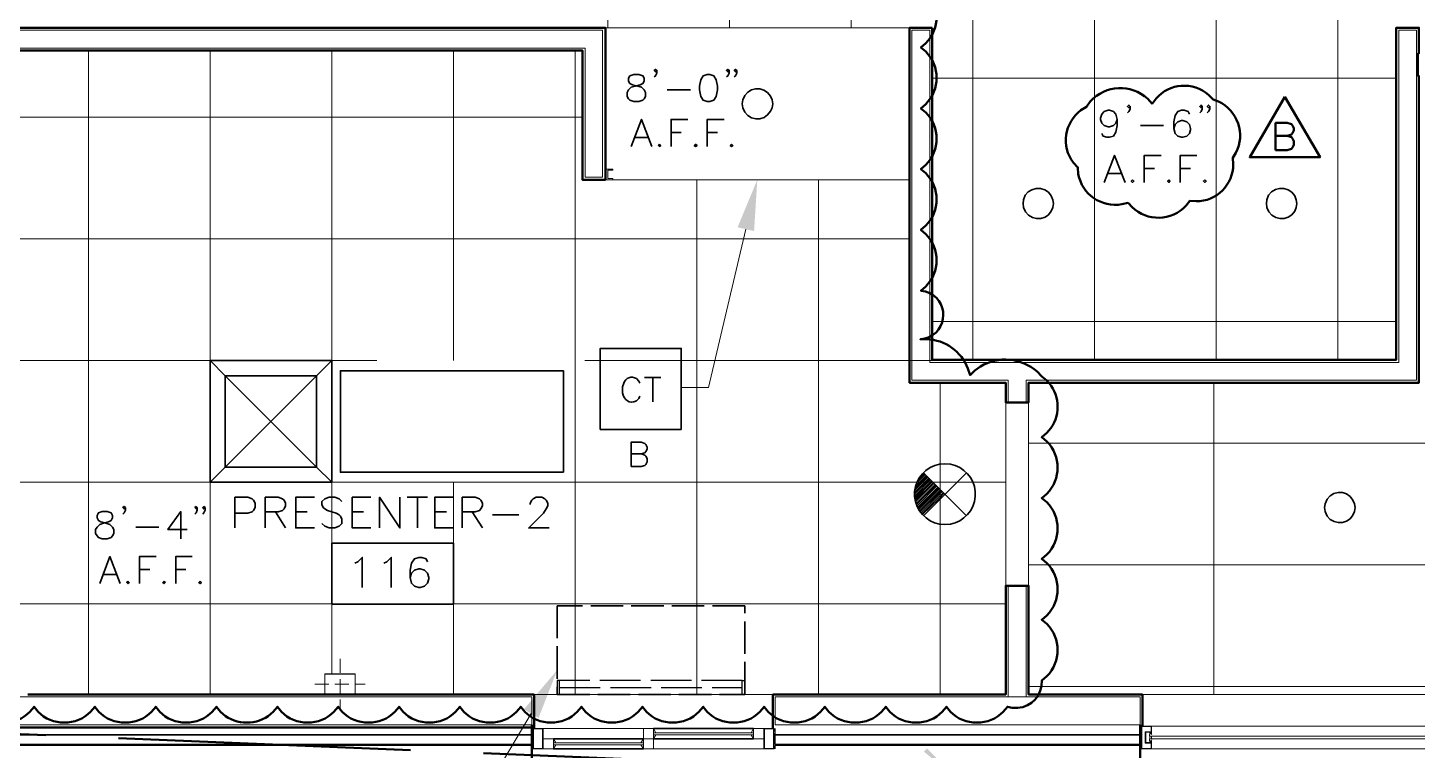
# Model space of a CAD drawing. Header units: inches. Extents: x 5 to 516, y -193 to 129.
# Drawn here: x 408.11 to 430.95, y 36.79 to 48.67 of the extents above; entities that cross this region are included whole.
import ezdxf

# ---------------------------------------------------------------- set-up
doc = ezdxf.new("R2010")
doc.units = ezdxf.units.IN
doc.header["$MEASUREMENT"] = 0
doc.linetypes.add('PDF_IMPORT', pattern=[1, 0.8, -0.2])
doc.layers.add('PDF9_Geometry', color=7, linetype='Continuous')
doc.layers.add('PDF9_Solid Fills', color=7, linetype='Continuous')

msp = doc.modelspace()

# ---------------------------------------------------------------- linework, layer by layer
at = {"layer": 'PDF9_Geometry', "lineweight": 15}
for points in [[(417.6450704, 81.0450018), (417.6450704, 48.6672253)], [(419.6450703, 81.0450018), (419.6450703, 48.6672253)], [(421.6450701, 81.0450018), (421.6450701, 48.6672253)], [(423.64507, 81.0450018), (423.64507, 43.2094484)], [(425.6450699, 81.0450018), (425.6450699, 43.2094484)], [(427.6450698, 81.0450018), (427.6450698, 43.2094484)], [(429.6450697, 81.0450018), (429.6450697, 43.2094484)], [(417.6050675, 48.6672276), (422.6050672, 48.6672276)], [(409.1072923, 48.2938914), (409.1072923, 37.7072255)], [(411.1072922, 48.2938914), (411.1072922, 37.7072255)], [(413.1072921, 48.2938914), (413.1072921, 38.0405588)], [(415.107292, 48.2938914), (415.107292, 43.1961139)], [(417.1072919, 48.2938914), (417.1072919, 37.7072255)], [(422.9784034, 47.8361187), (430.6050696, 47.8361187)], [(347.3117409, 47.1961177), (417.2095145, 47.1961177)], [(417.6050675, 46.1694521), (422.6050672, 46.1694521)], [(419.1072918, 46.1694521), (419.1072918, 37.7072305)], [(421.1072917, 46.1694521), (421.1072917, 37.7072305)], [(419.9117351, 45.3561112), (419.2984018, 42.7516669), (418.8539574, 42.7516669)], [(331.2272963, 45.1961178), (422.6050672, 45.1961178)], [(422.9784034, 43.8361189), (430.6050696, 43.8361189)], [(423.1072916, 42.8316702), (423.1072916, 37.707226)], [(427.6050669, 42.8316702), (427.6050669, 37.707226)], [(424.1872883, 39.4938928), (424.1872883, 42.507226)], [(424.5606245, 39.4938928), (424.5606245, 42.507226)], [(424.5606245, 41.836119), (435.8984015, 41.836119)], [(350.0584042, 41.196118), (424.1872882, 41.196118)], [(415.107292, 41.196118), (415.107292, 37.7072294)], [(424.5606245, 39.8361146), (435.8984015, 39.8361146)], [(380.067291, 39.1961136), (424.1872882, 39.1961136)], [(413.4939566, 37.7116708), (413.4939566, 38.0450042), (412.9917344, 38.0450042), (412.9917344, 37.7116708)], [(420.3561795, 37.7072266), (416.4361799, 37.7072266)], [(424.5606245, 37.8361147), (436.2317348, 37.8361147)], [(432.3561789, 37.7072266), (426.4361793, 37.7072266)], [(416.3872941, 37.3916703), (415.5784053, 36.0316703), (414.5339609, 36.0316703)], [(416.4183994, 37.1472268), (416.4183994, 36.8138935), (416.4095105, 36.8183379), (416.4006217, 36.8183379), (416.3961772, 36.8138935)], [(416.3961772, 36.8538953), (416.4183994, 37.1027842), (416.3961772, 37.1027842)], [(416.3961826, 36.8138935), (416.3961826, 37.1472268), (416.4006271, 37.1383379), (416.409516, 37.1383379), (416.4184049, 37.1472268)], [(416.3961826, 37.1383383), (416.4006271, 37.1294494), (416.409516, 37.1294494), (416.4184049, 37.1383383)], [(416.3961826, 37.1294497), (416.4006271, 37.1205608), (416.409516, 37.1205608), (416.4184049, 37.1294497)], [(416.3961826, 37.1205612), (416.4006271, 37.1161168), (416.409516, 37.1161168), (416.4184049, 37.1205612)], [(416.3961826, 37.1027842), (416.4184049, 36.8538953)], [(416.4184063, 36.8138935), (416.5828507, 36.8138935), (416.5828507, 37.1472268), (416.4184063, 37.1472268)], [(416.4228482, 36.8183383), (416.4228482, 37.1383383), (416.5739593, 37.1383383)], [(416.5739532, 37.1383383), (416.5739532, 36.8183383)], [(418.2317403, 36.8138935), (418.2317403, 37.1472268), (416.5828515, 37.1472268)], [(418.1872936, 36.8805601), (418.2317381, 36.8138935), (418.3961825, 36.8138935), (418.3961825, 37.1472268), (418.2317381, 37.1472268)], [(418.4361825, 37.0450024), (418.3961825, 36.9783357), (418.2317381, 36.9783357), (418.1872936, 36.9116691)], [(420.0406254, 36.9783379), (420.0406254, 37.1472268), (420.2095143, 37.1472268), (420.2095143, 36.8138935), (418.3961811, 36.8138935)], [(418.3961825, 37.1472268), (418.4361825, 37.0761157)], [(418.3961825, 37.0761141), (420.040627, 37.0761141)], [(418.3961825, 37.0450042), (420.040627, 37.0450042)], [(420.0006204, 37.0761141), (420.0406204, 37.1472252)], [(420.2095121, 36.9783357), (420.0406233, 36.9783357), (420.0006233, 37.0450024)], [(420.0406233, 37.1472268), (420.3739566, 37.1472268), (420.3828455, 37.1383379), (420.3917344, 37.1383379), (420.3961788, 37.1472268)], [(420.3695078, 36.8183383), (420.3695078, 37.1383383), (420.2183967, 37.1383383)], [(420.2184028, 37.1383383), (420.2184028, 36.8183383)], [(420.3739566, 37.1472268), (420.3739566, 36.8138935)], [(420.3739566, 37.1383383), (420.3828455, 37.1294494), (420.3917344, 37.1294494), (420.3961788, 37.1383383)], [(420.3739566, 37.1294497), (420.3828455, 37.1205608), (420.3917344, 37.1205608), (420.3961788, 37.1294497)], [(420.3739566, 37.1205612), (420.3828455, 37.1161168), (420.3917344, 37.1161168), (420.3961788, 37.1205612)], [(420.3961788, 36.8538953), (420.3739566, 37.1027842), (420.3961788, 37.1027842)], [(420.3961824, 37.1472268), (420.3961824, 36.8138935), (420.391738, 36.8183379), (420.3828491, 36.8183379), (420.3739602, 36.8138935)], [(420.3961824, 37.1027842), (420.3739602, 36.8538953)], [(426.5828433, 37.0538918), (426.5828433, 37.1872252), (426.4183989, 37.1872252), (426.40951, 37.1827807), (426.4006211, 37.1827807), (426.3961767, 37.1872252)], [(426.4183989, 37.1783366), (426.40951, 37.1738922), (426.4006211, 37.1738922), (426.3961767, 37.1783366)], [(426.4183989, 37.1694481), (426.40951, 37.1650037), (426.4006211, 37.1650037), (426.3961767, 37.1694481)], [(426.4183989, 37.1605596), (426.40951, 37.1561151), (426.4006211, 37.1561151), (426.3961767, 37.1605596)], [(426.3961767, 36.8538935), (426.4183989, 37.1472268), (426.3961767, 37.1472268), (426.4183989, 36.8538935)], [(426.3961776, 37.1872252), (426.3961776, 36.8138918), (426.400622, 36.8183363), (426.4095109, 36.8183363), (426.4183998, 36.8138918)], [(426.4183989, 37.1872252), (426.4183989, 36.8138918)], [(426.4806238, 37.0894468), (426.5739571, 37.0894468), (426.5739571, 37.1783357), (426.422846, 37.1783357)], [(426.4228477, 37.1783366), (426.4228477, 36.8183367), (426.5739588, 36.8183367), (426.5739588, 36.9072255)], [(426.4806231, 37.0894468), (426.4806231, 36.9072246)], [(426.4895116, 37.0850026), (426.4895116, 36.9161137)], [(426.5739579, 37.0583359), (426.5561801, 37.0583359), (426.5561801, 37.0850026), (426.4895134, 37.0850026)], [(426.5517358, 37.022782), (426.5517358, 37.0450042), (426.5561803, 37.0583375)], [(426.5561801, 36.9783385), (426.5561801, 37.0227829), (432.2361798, 37.0227829)], [(426.5828457, 37.0850026), (426.5650679, 37.0850026)], [(426.5650686, 37.0850026), (426.5650686, 37.0627804), (426.5695131, 37.0627804)], [(426.5739571, 37.0583365), (426.5739571, 37.0716698), (426.5695127, 37.0716698), (426.5695127, 37.0627809)], [(426.5872899, 37.0405599), (426.5828455, 37.0538933)], [(426.5828457, 37.0227829), (426.5828457, 36.9783385)], [(416.4183994, 36.8538918), (416.3961772, 36.8538918)], [(416.4183994, 36.8361148), (416.4095105, 36.8450037), (416.4006217, 36.8450037), (416.3961772, 36.8361148)], [(416.4183994, 36.8272263), (416.4095105, 36.8361152), (416.4006217, 36.8361152), (416.3961772, 36.8272263)], [(416.4183994, 36.822782), (416.4095105, 36.8272264), (416.4006217, 36.8272264), (416.3961772, 36.822782)], [(416.4228482, 36.8183377), (416.5739593, 36.8183377)], [(416.5828439, 36.8138935), (416.7517327, 36.8138935), (416.7917327, 36.8805601)], [(416.7917356, 36.9116718), (416.7517356, 36.9783385), (416.5828468, 36.9783385)], [(416.7517327, 36.9783357), (416.7517327, 36.8138913)], [(418.2317403, 36.9116718), (416.7517403, 36.9116718)], [(418.2317403, 36.8805619), (416.7517403, 36.8805619)], [(420.2095143, 36.8138935), (420.3739587, 36.8138935)], [(420.3695078, 36.8183377), (420.2183967, 36.8183377)], [(420.2184028, 36.8183377), (420.3695139, 36.8183377)], [(420.3739566, 36.8538918), (420.3961788, 36.8538918)], [(420.3961824, 36.8361148), (420.391738, 36.8450037), (420.3828491, 36.8450037), (420.3739602, 36.8361148)], [(420.3961824, 36.8272263), (420.391738, 36.8361152), (420.3828491, 36.8361152), (420.3739602, 36.8272263)], [(420.3961824, 36.822782), (420.391738, 36.8272264), (420.3828491, 36.8272264), (420.3739602, 36.822782)], [(426.4183989, 36.8538918), (426.3961767, 36.8538918)], [(426.3961776, 36.8361148), (426.400622, 36.8450037), (426.4095109, 36.8450037), (426.4183998, 36.8361148)], [(426.3961776, 36.8272263), (426.400622, 36.8361152), (426.4095109, 36.8361152), (426.4183998, 36.8272263)], [(426.3961776, 36.822782), (426.400622, 36.8272264), (426.4095109, 36.8272264), (426.4183998, 36.822782)], [(426.3961776, 36.8138935), (426.3961776, 36.8183379)], [(426.4184012, 36.8138935), (426.5828457, 36.8138935), (426.5828457, 36.9472268)], [(426.5739571, 36.9072275), (426.4806238, 36.9072275)], [(426.5561801, 36.9161161), (426.4895134, 36.9161161)], [(426.5517358, 36.9783357), (426.5517358, 36.9516691)], [(426.5517358, 36.9516702), (426.5561803, 36.9427813)], [(426.5739571, 36.9427816), (426.5561794, 36.9427816), (426.5561794, 36.916115)], [(426.5561801, 36.9783357), (432.2361798, 36.9783357)], [(426.5828457, 36.9161161), (426.5650679, 36.9161161)], [(426.5739573, 36.925004), (426.5695129, 36.925004), (426.5695129, 36.9383374), (426.5650684, 36.9383374), (426.5650684, 36.9161151)], [(426.5739571, 36.9250046), (426.5739571, 36.9427824)], [(426.5872899, 36.9605587), (426.5828455, 36.9472254)], [(426.5828457, 36.8138935), (432.2095119, 36.8138935), (432.2095119, 36.9472268)]]:
    msp.add_lwpolyline(points, dxfattribs=at)
at = {"layer": 'PDF9_Geometry', "lineweight": 50}
for points in [[(422.8672889, 44.3294463), (422.7917331, 44.3427796), (422.8717332, 44.4138907, 0.4133381575), (422.8717332, 45.2761128), (422.7917353, 45.342783), (422.8717353, 45.4138941, 0.4133376421), (422.8717353, 46.2761163), (422.7917353, 46.3427829), (422.8717353, 46.413894, 0.4133376421), (422.8717353, 47.2761162), (422.7917353, 47.3427829), (422.8717353, 47.4138939, 0.4134665362), (422.8717353, 48.276116), (422.7917353, 48.3427828), (422.8717353, 48.4138938, 0.4134665362), (422.8717353, 49.2761159), (422.7917353, 49.3427828), (422.8717353, 49.4138938)], [(425.369512, 46.3738929), (425.369512, 46.3694485), (425.3784009, 46.2627818, 0.4123544285), (426.0939564, 45.7650041), (426.2006231, 45.7916708)], [(424.7739559, 37.8494468), (424.7784001, 37.9338912), (424.8628446, 38.0050024, 0.4081839916), (424.8628446, 38.8672245), (424.7784001, 38.9338912), (424.8628446, 39.0050024, 0.4081840266), (424.8628446, 39.8672245), (424.7784001, 39.9338913), (424.8628446, 40.0050023, 0.4081840268), (424.8628446, 40.8672244), (424.7784001, 40.9338912), (424.8628446, 41.0050023, 0.4081840268), (424.8628446, 41.8672244), (424.7784001, 41.9338912), (424.8628446, 42.0050022), (424.9295108, 42.0850021, 0.3588603235), (424.8628446, 42.8672243), (424.7784001, 42.9338911), (424.7028443, 43.0138912, 0.3281717055), (423.7695117, 43.0983356), (423.6806219, 43.0316688), (423.6006229, 42.956113), (423.5650665, 43.0627798, 0.301634783), (422.8895113, 43.5472243), (422.7828445, 43.5472243), (422.8584004, 43.5561134)]]:
    msp.add_lwpolyline(points, format="xyb", dxfattribs=at)
for points in [[(390.4806205, 48.2938943), (390.4806205, 48.6672276), (417.605063, 48.6672276), (417.605063, 46.1694499)], [(422.6050672, 44.2183346), (422.6050672, 48.6672233)], [(390.4806205, 48.2938914), (417.2272848, 48.2938914), (417.2272848, 46.1694471), (417.605063, 46.1694471)], [(426.6584007, 47.5027814), (426.591734, 47.418337)], [(427.5206228, 47.5650036), (427.5961784, 47.4894481), (427.5961784, 47.4938925)], [(425.511733, 47.3738929), (425.511733, 47.3694484), (425.4228441, 47.3116707)], [(425.5739565, 47.4538954), (425.5117343, 47.369451)], [(426.5917342, 47.4183399), (426.5206231, 47.4983399)], [(427.6850678, 47.4538954), (427.5961789, 47.489451)], [(428.6228439, 46.6538904), (428.6228439, 47.1027793), (428.813955, 47.1027793), (428.8806217, 47.0850015), (428.8983995, 47.0627793), (428.9206217, 47.0183348), (428.9206217, 46.9783348), (428.8983995, 46.9338904), (428.8806217, 46.9116682), (428.813955, 46.8894459), (428.6228439, 46.8894459)], [(428.8139563, 46.8894499), (428.880623, 46.8672277), (428.8984007, 46.8494499), (428.920623, 46.8050055), (428.920623, 46.7427833), (428.8984007, 46.6983388), (428.880623, 46.6761166), (428.8139563, 46.6538944), (428.6228452, 46.6538944)], [(427.9161789, 46.5338955), (427.9161789, 46.529451), (427.9695123, 46.6138955)], [(425.2983997, 46.4494485), (425.3695108, 46.3694485)], [(427.9250694, 46.4227815), (427.9161806, 46.5294481)], [(426.2006255, 45.7961116), (426.2006255, 45.7916671), (426.2628477, 45.720556)], [(427.1517365, 45.7427783), (427.2095143, 45.8227783)], [(427.2095139, 45.827226), (427.2095139, 45.8227815), (427.3161806, 45.8138926)], [(420.3561795, 37.7072266), (424.1872905, 37.7072266), (424.1872905, 39.4938932), (424.5606236, 39.4938932), (424.5606236, 37.7072266), (426.4361793, 37.7072266)], [(416.4361765, 37.7072266), (408.1117327, 37.7072266)], [(416.4361765, 37.1472268), (416.4361765, 37.7072268)], [(420.3561795, 37.1472268), (420.3561795, 37.7072268)], [(426.4361805, 37.1872252), (426.4361805, 37.7072251)], [(408.1428465, 37.4227802), (408.2139569, 37.5027802), (408.2806232, 37.4227802)], [(409.1428464, 37.4227802), (409.2139569, 37.5027802), (409.2806231, 37.4227802)], [(410.1428464, 37.4227802), (410.2139568, 37.5027802), (410.280623, 37.4227802)], [(411.1428463, 37.4227802), (411.2139568, 37.5027802), (411.280623, 37.4227802), (411.360623, 37.3516691)], [(412.1428452, 37.4227802), (412.2139563, 37.5027802), (412.280623, 37.4227802)], [(413.1428451, 37.4227802), (413.2139562, 37.5027802), (413.2806229, 37.4227802)], [(414.142845, 37.4227802), (414.213956, 37.5027802), (414.2806229, 37.4227802)], [(415.142845, 37.4227802), (415.213956, 37.5027802), (415.2806228, 37.4227802)], [(416.1428449, 37.4227802), (416.2139559, 37.5027802), (416.2806227, 37.4227802)], [(417.1428448, 37.4227802), (417.2139559, 37.5027802), (417.2806227, 37.4227802)], [(418.1428448, 37.4227802), (418.2139558, 37.5027802), (418.2806226, 37.4227802)], [(419.1428447, 37.4227802), (419.2139558, 37.5027802), (419.2806226, 37.4227802)], [(420.1428447, 37.4227802), (420.2139557, 37.5027802), (420.2806225, 37.4227802)], [(421.1428446, 37.4227802), (421.2139562, 37.5027802), (421.2806225, 37.4227802)], [(422.1428446, 37.4227802), (422.2139562, 37.5027802), (422.2806224, 37.4227802)], [(423.1428445, 37.4227802), (423.2139561, 37.5027802), (423.2806224, 37.4227802)], [(424.1428445, 37.4227802), (424.2139561, 37.5027802), (424.2939551, 37.4850024)], [(416.3961826, 37.2094465), (416.3961826, 36.5427798), (392.0628506, 36.5427798), (392.0628506, 37.2094465)], [(416.3961826, 37.1650038), (392.0628506, 37.1650038)], [(426.3961776, 36.5427798), (426.3961776, 37.2094465)], [(392.0628506, 36.8761132), (416.3961826, 36.8761132)], [(420.3961824, 36.8761132), (426.3961821, 36.8761132)]]:
    msp.add_lwpolyline(points, dxfattribs=at)
for points in [[(422.9784034, 48.6672276), (422.9784034, 43.2094501), (430.6050696, 43.2094501), (430.6050696, 48.6672276), (430.978403, 48.6672276), (430.978403, 48.2494498), (430.9606253, 48.2494498), (430.9606253, 47.8761165), (430.978403, 47.8761165), (430.978403, 42.8316724), (424.5606256, 42.8316724), (424.5606256, 42.5072276), (424.1872922, 42.5072276), (424.1872922, 42.8316724), (422.6050701, 42.8316724), (422.6050701, 48.6672276)], [(422.9784034, 48.6672276), (422.9784034, 43.2094501), (430.6050696, 43.2094501), (430.6050696, 48.6672276), (430.978403, 48.6672276), (430.978403, 48.2494498), (430.9606253, 48.2494498), (430.9606253, 47.8761165), (430.978403, 47.8761165), (430.978403, 42.8316724), (424.5606256, 42.8316724), (424.5606256, 42.5072276), (424.1872922, 42.5072276), (424.1872922, 42.8316724), (422.6050701, 42.8316724), (422.6050701, 48.6672276)], [(428.7739579, 47.529451), (429.3517357, 46.5383399), (428.1961802, 46.5383399)]]:
    msp.add_lwpolyline(points, close=True, dxfattribs=at)
at = {"layer": 'PDF9_Geometry', "lineweight": 9}
for points in [[(417.5606248, 48.6272247), (417.5606248, 46.2094471), (417.271736, 46.2094471), (417.271736, 48.3338914), (390.5206257, 48.3338914), (390.5206257, 48.6272247)], [(430.9384001, 48.6272247), (430.9384001, 42.876114), (424.5206227, 42.876114), (424.5206227, 42.5072248), (424.2272895, 42.5072248), (424.2272895, 42.876114), (422.6450673, 42.876114), (422.6450673, 48.6272247), (422.9384005, 48.6272247), (422.9384005, 43.1650029), (430.6450668, 43.1650029), (430.6450668, 48.6272247)], [(392.0628506, 37.6672242), (392.0628506, 37.2094465), (416.3961826, 37.2094465), (416.3961826, 37.6672242)], [(426.3961776, 37.6672242), (426.3961776, 37.2094465), (420.3961779, 37.2094465), (420.3961779, 37.6672242)]]:
    msp.add_lwpolyline(points, close=True, dxfattribs=at)
at = {"layer": 'PDF9_Geometry', "lineweight": 35}
for points in [[(418.4539625, 47.9650069), (418.4317402, 47.9427846), (418.409518, 47.9650069), (418.4317402, 47.9827846), (418.4539625, 47.9650069), (418.4539625, 47.9205624), (418.4317402, 47.876118), (418.409518, 47.8583402)], [(419.6406215, 47.9650069), (419.6183993, 47.9427846), (419.596177, 47.9650069), (419.6183993, 47.9827846), (419.6406215, 47.9650069), (419.6406215, 47.9205624), (419.6183993, 47.876118), (419.596177, 47.8583402)], [(419.7650699, 47.9650069), (419.7428477, 47.9427846), (419.7250699, 47.9650069), (419.7428477, 47.9827846), (419.7650699, 47.9650069), (419.7650699, 47.9205624), (419.7428477, 47.876118), (419.7250699, 47.8583402)], [(418.6228445, 47.6450018), (419.0050667, 47.6450018)], [(420.320624, 47.2938954), (420.3472906, 47.3516732), (420.3561795, 47.4183399), (420.3472906, 47.4805621), (420.320624, 47.5427843)], [(419.8628462, 47.4805621), (419.8539573, 47.4183399), (419.8628462, 47.3516732)], [(426.0184016, 47.1605545), (425.9961794, 47.0983323), (425.9561794, 47.0583323), (425.8895127, 47.0361101), (425.871735, 47.0361101), (425.8050683, 47.0583323), (425.7650683, 47.0983323), (425.7428461, 47.1605545), (425.7428461, 47.1827767), (425.7650683, 47.2449989), (425.8050683, 47.2894434), (425.871735, 47.3116656), (425.8895127, 47.3116656), (425.9561794, 47.2894434), (425.9961794, 47.2449989), (426.0184016, 47.1605545), (426.0184016, 47.0583323), (425.9961794, 46.9516656), (425.9561794, 46.884999), (425.8895127, 46.8672212), (425.8495127, 46.8672212), (425.7872905, 46.884999), (425.7650683, 46.9294434)], [(426.2317353, 47.3738972), (426.2095131, 47.351675), (426.1872909, 47.3738972), (426.2095131, 47.3961195), (426.2317353, 47.3738972), (426.2317353, 47.3294528), (426.2095131, 47.2894528), (426.1872909, 47.2672306)], [(427.2050697, 47.245), (427.1828474, 47.2894445), (427.1206252, 47.3116667), (427.0761808, 47.3116667), (427.0139586, 47.2894445), (426.9695141, 47.2272223), (426.9517363, 47.1205556), (426.9517363, 47.0138889), (426.9695141, 46.9294445), (427.0139586, 46.8850001), (427.0761808, 46.8672223), (427.098403, 46.8672223), (427.1606252, 46.8850001), (427.2050697, 46.9294445), (427.2228474, 46.9916667), (427.2228474, 47.0138889), (427.2050697, 47.0761112), (427.1606252, 47.1205556), (427.098403, 47.1427778), (427.0761808, 47.1427778), (427.0139586, 47.1205556), (426.9695141, 47.0761112), (426.9517363, 47.0138889)], [(427.4139591, 47.3738972), (427.3961813, 47.351675), (427.3739591, 47.3738972), (427.3961813, 47.3961195), (427.4139591, 47.3738972), (427.4139591, 47.3294528), (427.3961813, 47.2894528), (427.3739591, 47.2672306)], [(427.5428472, 47.3738972), (427.520625, 47.351675), (427.4984028, 47.3738972), (427.520625, 47.3961195), (427.5428472, 47.3738972), (427.5428472, 47.3294528), (427.520625, 47.2894528), (427.4984028, 47.2672306)], [(418.0317348, 46.7161101), (418.2006237, 47.1605545), (418.3695126, 46.7161101)], [(418.6850642, 46.7161101), (418.6850642, 47.1605545), (418.9606197, 47.1605545)], [(419.2806226, 46.7161101), (419.2806226, 47.1605545), (419.5561781, 47.1605545)], [(426.4006218, 47.058341), (426.7783996, 47.058341)], [(418.0939545, 46.8627843), (418.3072879, 46.8627843)], [(418.6850642, 46.9472299), (418.853953, 46.9472299)], [(419.2806226, 46.9472299), (419.4495115, 46.9472299)], [(425.8050679, 46.1250005), (425.9739568, 46.5694449), (426.1472901, 46.1250005)], [(426.462846, 46.1250005), (426.462846, 46.5694449), (426.7384016, 46.5694449)], [(427.0539557, 46.1250005), (427.0539557, 46.5694449), (427.3295112, 46.5694449)], [(425.8717364, 46.2716657), (426.0806253, 46.2716657)], [(426.462846, 46.3561112), (426.6317349, 46.3561112)], [(427.0539557, 46.3561112), (427.2228445, 46.3561112)], [(424.4761815, 45.8405611), (424.471737, 45.7783389), (424.4761815, 45.7116722)], [(424.9339592, 45.6538944), (424.9606259, 45.7116722), (424.9695148, 45.7783389), (424.9606259, 45.8405611), (424.9339592, 45.9027833)], [(428.4761812, 45.8405611), (428.4717368, 45.7783389), (428.4761812, 45.7116722)], [(428.9384034, 45.6538944), (428.9606257, 45.7116722), (428.9695146, 45.7783389), (428.9606257, 45.8405611), (428.9384034, 45.9027833)], [(411.35618, 42.9472301), (411.1072911, 43.196119)], [(412.8584043, 42.9472301), (413.1072932, 43.196119)], [(417.9072937, 42.8227817), (417.8895159, 42.7650039), (417.8895159, 42.6672261)], [(418.1739603, 42.8227817), (418.1561825, 42.8583372), (418.1161825, 42.8983372)], [(418.2495173, 42.9161157), (418.516184, 42.9161157)], [(418.3828452, 42.9161157), (418.3828452, 42.5161157)], [(418.1161825, 42.5338928), (418.1561825, 42.5738928), (418.1739603, 42.6094483)], [(418.0272951, 41.4538943), (418.0272951, 41.8538943), (418.196184, 41.8538943), (418.2539618, 41.8316721), (418.2717395, 41.8138943), (418.2939618, 41.7738943), (418.2939618, 41.7383387), (418.2717395, 41.6983387), (418.2539618, 41.680561), (418.196184, 41.6627832), (418.0272951, 41.6627832)], [(418.1961771, 41.6627792), (418.2539549, 41.640557), (418.2717327, 41.6227792), (418.2939549, 41.5872237), (418.2939549, 41.5294459), (418.2717327, 41.4894459), (418.2539549, 41.4716681), (418.1961771, 41.4538903), (418.0272882, 41.4538903)], [(411.35618, 41.4450058), (411.1072911, 41.1961169)], [(412.8584043, 41.4450058), (413.1072932, 41.1961169)], [(422.8495152, 41.3383344), (422.747293, 41.2361122)], [(423.5428475, 41.3516717), (422.8317364, 40.6450051)], [(422.8317382, 41.3516717), (423.5428493, 40.6450051)], [(422.9384005, 41.2494491), (422.6850672, 41.0005603)], [(422.9072862, 41.2805635), (422.6895084, 41.0627857)], [(422.9650661, 41.2183348), (422.6895106, 40.9427792)], [(422.9517333, 41.2361118), (422.6895111, 40.9694452)], [(422.9206235, 41.2627865), (422.6895124, 41.0316754)], [(422.9828477, 41.2050065), (422.6939588, 40.9161176)], [(422.8939579, 41.2938918), (422.6984023, 41.0983362)], [(422.9961805, 41.1916692), (422.6984027, 40.8938914)], [(423.0095133, 41.1783319), (422.7028466, 40.8716652)], [(422.8806206, 41.3072291), (422.7072872, 41.1383402)], [(423.0272903, 41.1605548), (422.7117348, 40.8449993)], [(422.8628435, 41.3250061), (422.7206213, 41.1827839)], [(423.0406231, 41.1472266), (422.7206231, 40.8272266)], [(423.0539559, 41.1338893), (422.7295115, 40.8050004)], [(423.0717375, 41.1161122), (422.7384041, 40.7827789)], [(411.5161825, 40.4450058), (411.5161825, 40.947228), (411.7295159, 40.947228), (411.800627, 40.9205614), (411.8228492, 40.8983391), (411.8495159, 40.8494503), (411.8495159, 40.7783391), (411.8228492, 40.7294503), (411.800627, 40.707228), (411.7295159, 40.6850058), (411.5161825, 40.6850058)], [(412.0139581, 40.4450058), (412.0139581, 40.947228), (412.2272914, 40.947228), (412.2984025, 40.9205614), (412.3250692, 40.8983391), (412.3472914, 40.8494503), (412.3472914, 40.8050058), (412.3250692, 40.7561169), (412.2984025, 40.7294503), (412.2272914, 40.707228), (412.0139581, 40.707228)], [(412.8228491, 40.4450058), (412.5161825, 40.4450058), (412.5161825, 40.947228), (412.8228491, 40.947228)], [(413.2761832, 40.8761129), (413.2272943, 40.9205574), (413.1561832, 40.947224), (413.0628498, 40.947224), (412.9917387, 40.9205574), (412.9428499, 40.8761129), (412.9428499, 40.8272241), (412.9650721, 40.7783352), (412.9917387, 40.7561129), (413.0361832, 40.7294463), (413.1828498, 40.6850018), (413.2272943, 40.6583352), (413.2539609, 40.636113), (413.2761832, 40.5872241), (413.2761832, 40.516113), (413.2272943, 40.4716685), (413.1561832, 40.4450019), (413.0628498, 40.4450019), (412.9917387, 40.4716685), (412.9428499, 40.516113)], [(413.7517318, 40.4450058), (413.4450652, 40.4450058), (413.4450652, 40.947228), (413.7517318, 40.947228)], [(413.8939584, 40.4450058), (413.8939584, 40.947228), (414.2272917, 40.4450058), (414.2272917, 40.947228)], [(414.3472913, 40.9472302), (414.6806246, 40.9472302)], [(414.5161824, 40.9472302), (414.5161824, 40.445008)], [(415.1117354, 40.4450058), (414.8006243, 40.4450058), (414.8006243, 40.947228), (415.1117354, 40.947228)], [(415.2539572, 40.4450058), (415.2539572, 40.947228), (415.4672905, 40.947228), (415.5384016, 40.9205614), (415.5606239, 40.8983391), (415.5872905, 40.8494503), (415.5872905, 40.8050058), (415.5606239, 40.7561169), (415.5384016, 40.7294503), (415.4672905, 40.707228), (415.2539572, 40.707228)], [(416.369508, 40.8272215), (416.369508, 40.8494437), (416.3961747, 40.8983326), (416.4183969, 40.9205549), (416.4672858, 40.9472215), (416.5606191, 40.9472215), (416.609508, 40.9205549), (416.6317302, 40.8983326), (416.6583969, 40.8494437), (416.6583969, 40.8049993), (416.6317302, 40.7561104), (416.5872858, 40.6849993), (416.3472858, 40.4449993), (416.6806191, 40.4449993)], [(423.0850657, 41.1027839), (422.747288, 40.7650062)], [(422.7561812, 40.7472248), (423.0984034, 41.089447)], [(422.7695095, 40.725008), (423.085065, 41.045008), (423.1161761, 41.0716746)], [(422.778398, 40.7116707), (423.0850646, 41.0138929), (423.1295091, 41.0583373)], [(422.7917353, 40.6938936), (423.1428464, 41.0450047)], [(422.8050726, 40.6761166), (423.0850726, 40.9561166), (423.1606282, 41.0272277)], [(422.8184009, 40.6627793), (423.0850675, 40.9250015), (423.1739564, 41.0138904)], [(429.8939561, 40.6538947), (429.9206227, 40.7116725), (429.9295116, 40.7783391), (429.9206227, 40.8405614), (429.8939561, 40.9027836)], [(409.716179, 40.7783391), (409.6939568, 40.7561169), (409.6717346, 40.7783391), (409.6939568, 40.7961169), (409.716179, 40.7783391), (409.716179, 40.7338947), (409.6939568, 40.6938947), (409.6717346, 40.6716725)], [(410.6272937, 40.2672263), (410.6272937, 40.7116707), (410.4139604, 40.4183374), (410.7295159, 40.4183374)], [(410.8984073, 40.7783391), (410.8806296, 40.7561169), (410.8584073, 40.7783391), (410.8806296, 40.7961169), (410.8984073, 40.7783391), (410.8984073, 40.7338947), (410.8806296, 40.6938947), (410.8584073, 40.6716725)], [(411.0272955, 40.7783391), (411.0050733, 40.7561169), (410.9872955, 40.7783391), (411.0050733, 40.7961169), (411.0272955, 40.7783391), (411.0272955, 40.7338947), (411.0050733, 40.6938947), (410.9872955, 40.6716725)], [(412.1828492, 40.7072309), (412.3472936, 40.4450087)], [(412.5161825, 40.7072309), (412.7028491, 40.7072309)], [(413.4450652, 40.7072309), (413.6317318, 40.7072309)], [(414.8006243, 40.7072309), (414.9917354, 40.7072309)], [(415.4183995, 40.7072309), (415.5872884, 40.4450087)], [(415.7517328, 40.6583395), (416.1828439, 40.6583395)], [(429.4361783, 40.8405614), (429.4272894, 40.7783391), (429.4361783, 40.7116725)], [(409.8850701, 40.4583341), (410.2672923, 40.4583341)], [(409.2939604, 39.5294469), (409.4628493, 39.9738913), (409.6317382, 39.5294469)], [(409.9472898, 39.5294469), (409.9472898, 39.9738913), (410.2228453, 39.9738913)], [(410.5428482, 39.5294469), (410.5428482, 39.9738913), (410.8139593, 39.9738913)], [(409.9472898, 39.7605576), (410.1161786, 39.7605576)], [(410.5428482, 39.7605576), (410.7117371, 39.7605576)], [(413.4895168, 39.8672245), (413.5384057, 39.8894467), (413.6095168, 39.9605578), (413.6095168, 39.46278)], [(413.9650666, 39.8672245), (414.0139555, 39.8894467), (414.0850666, 39.9605578), (414.0850666, 39.46278)], [(414.6806246, 39.8894503), (414.6584024, 39.9383392), (414.5872913, 39.9605614), (414.5384024, 39.9605614), (414.4672913, 39.9383392), (414.4184024, 39.8672281), (414.3961802, 39.7472281), (414.3961802, 39.6272281), (414.4184024, 39.5338948), (414.4672913, 39.4850059), (414.5384024, 39.4627837), (414.5606246, 39.4627837), (414.6317358, 39.4850059), (414.6806246, 39.5338948), (414.7028469, 39.6050059), (414.7028469, 39.6272281), (414.6806246, 39.7027837), (414.6317358, 39.7472281), (414.5606246, 39.7738948), (414.5384024, 39.7738948), (414.4672913, 39.7472281), (414.4184024, 39.7027837), (414.3961802, 39.6272281)], [(409.3561801, 39.6761166), (409.565069, 39.6761166)], [(416.3961826, 37.0405599), (392.0628506, 37.0405599)], [(418.3961825, 37.1472268), (420.040627, 37.1472268)], [(420.3961824, 37.0405599), (426.3961821, 37.0405599)], [(418.2317403, 36.9783357), (416.7517403, 36.9783357)], [(418.2317403, 36.8138935), (416.7517403, 36.8138935)], [(418.3961825, 36.9783357), (420.040627, 36.9783357)]]:
    msp.add_lwpolyline(points, dxfattribs=at)
for points in [[(418.0717377, 47.8983384), (418.0095155, 47.8761162), (417.9872933, 47.8361162), (417.9872933, 47.7916717), (418.0095155, 47.7516717), (418.0495155, 47.7294495), (418.1384044, 47.7072273), (418.2006266, 47.6894495), (418.2406266, 47.6450051), (418.2628488, 47.6050051), (418.2628488, 47.5383384), (418.2406266, 47.4983384), (418.2228488, 47.4761162), (418.1561822, 47.453894), (418.0717377, 47.453894), (418.0095155, 47.4761162), (417.9872933, 47.4983384), (417.9650711, 47.5383384), (417.9650711, 47.6050051), (417.9872933, 47.6450051), (418.0317377, 47.6894495), (418.09396, 47.7072273), (418.1784044, 47.7294495), (418.2228488, 47.7516717), (418.2406266, 47.7916717), (418.2406266, 47.8361162), (418.2228488, 47.8761162), (418.1561822, 47.8983384)], [(419.2806226, 47.8983384), (419.2139559, 47.8761162), (419.1739559, 47.813894), (419.1517337, 47.7072273), (419.1517337, 47.6450051), (419.1739559, 47.5383384), (419.2139559, 47.4761162), (419.2806226, 47.453894), (419.3206226, 47.453894), (419.3872892, 47.4761162), (419.4272892, 47.5383384), (419.4495115, 47.6450051), (419.4495115, 47.7072273), (419.4272892, 47.813894), (419.3872892, 47.8761162), (419.3206226, 47.8983384)], [(418.4939563, 46.756113), (418.4761785, 46.7338908), (418.4939563, 46.716113), (418.5161785, 46.7338908)], [(419.0895147, 46.756113), (419.0672925, 46.7338908), (419.0895147, 46.716113), (419.111737, 46.7338908)], [(419.6806244, 46.756113), (419.6584021, 46.7338908), (419.6806244, 46.716113), (419.7028466, 46.7338908)], [(426.2717337, 46.1694521), (426.2495114, 46.1472299), (426.2717337, 46.1250077), (426.2939559, 46.1472299)], [(426.8672921, 46.1694521), (426.8450699, 46.1472299), (426.8672921, 46.1250077), (426.8850699, 46.1472299)], [(427.4584017, 46.1694521), (427.4361795, 46.1472299), (427.4584017, 46.1250077), (427.4806239, 46.1472299)], [(418.8539552, 42.062781), (418.8539552, 43.3961142), (417.520622, 43.3961142), (417.520622, 42.062781)], [(413.1072921, 43.1961179), (413.1072921, 41.196118), (411.1072922, 41.196118), (411.1072922, 43.1961179)], [(412.8584043, 42.947228), (412.8584043, 41.4450058), (411.3561821, 41.4450058), (411.3561821, 42.947228)], [(416.9161841, 41.3605603), (416.9161841, 43.0272268), (413.2495176, 43.0272268), (413.2495176, 41.3605603)], [(409.3339543, 40.7116707), (409.2717321, 40.6938929), (409.2495098, 40.6494485), (409.2495098, 40.6094485), (409.2717321, 40.565004), (409.3117321, 40.5427818), (409.3961765, 40.525004), (409.4628432, 40.5027818), (409.5028432, 40.4583374), (409.5250654, 40.4183374), (409.5250654, 40.3516707), (409.5028432, 40.3116707), (409.4806209, 40.2894485), (409.4183987, 40.2672263), (409.3339543, 40.2672263), (409.2717321, 40.2894485), (409.2495098, 40.3116707), (409.2272876, 40.3516707), (409.2272876, 40.4183374), (409.2495098, 40.4583374), (409.2939543, 40.5027818), (409.3561765, 40.525004), (409.4406209, 40.5427818), (409.4806209, 40.565004), (409.5028432, 40.6094485), (409.5028432, 40.6494485), (409.4806209, 40.6938929), (409.4183987, 40.7116707)], [(415.107292, 40.1916693), (413.1072921, 40.1916693), (413.1072921, 39.1916693), (415.107292, 39.1916693)], [(409.7561819, 39.5694498), (409.7384041, 39.5472276), (409.7561819, 39.5294498), (409.7784041, 39.5472276)], [(410.3517313, 39.5694498), (410.3295091, 39.5472276), (410.3517313, 39.5294498), (410.3695091, 39.5472276)], [(410.94285, 39.5694498), (410.9206277, 39.5472276), (410.94285, 39.5294498), (410.9650722, 39.5472276)]]:
    msp.add_lwpolyline(points, close=True, dxfattribs=at)
at = {"layer": 'PDF9_Geometry', "lineweight": 15}
for points in [[(417.6050675, 46.2005575), (417.6050675, 46.3427797), (417.7295119, 46.3427797), (417.7295119, 46.3250019), (417.6450675, 46.3250019), (417.6450675, 46.1872241), (417.7295119, 46.1872241), (417.7295119, 46.1694463), (417.6050675, 46.1694463)], [(412.9917322, 37.7072266), (412.9917322, 38.0405599), (413.4939544, 38.0405599), (413.4939544, 37.7072266)], [(426.5828474, 37.1872252), (432.2095136, 37.1872252)]]:
    msp.add_lwpolyline(points, close=True, dxfattribs=at)
at = {"layer": 'PDF9_Geometry', "linetype": 'PDF_IMPORT', "lineweight": 15, "ltscale": 17.079999}
msp.add_lwpolyline([(383.1072938, 43.1961179), (424.1872917, 43.1961179)], dxfattribs=at)
at = {"layer": 'PDF9_Geometry', "color": 253, "lineweight": 30, "true_color": 0xb3b3b3}
for points in [[(411.35618, 42.9472301), (412.8584022, 41.4450079)], [(412.8584043, 42.9472301), (411.3561821, 41.4450079)]]:
    msp.add_lwpolyline(points, dxfattribs=at)
at = {"layer": 'PDF9_Geometry', "lineweight": 35}
msp.add_lwpolyline([(423.0183994, 41.4716703), (423.0983994, 41.4938925), (423.1872883, 41.4983369), (423.2761772, 41.4938925), (423.3561772, 41.4716703, -0.764717587), (423.2761772, 40.5072259), (423.1872883, 40.498337), (423.0983994, 40.5072259, -0.7661379877)], format="xyb", close=True, dxfattribs=at)
at = {"layer": 'PDF9_Geometry', "lineweight": 9}
msp.add_lwpolyline([(424.2272911, 37.6672282), (424.2272911, 39.4938948), (424.5206245, 39.4938948), (424.5206245, 37.6672282)], dxfattribs=at)
at = {"layer": 'PDF9_Geometry', "linetype": 'PDF_IMPORT', "lineweight": 35, "ltscale": 0.666667}
msp.add_lwpolyline([(419.8984068, 37.7072266), (419.8984068, 39.1650039), (416.8139553, 39.1650037), (416.8139524, 37.7072262), (419.8983996, 37.7072266)], dxfattribs=at)
at = {"layer": 'PDF9_Geometry', "linetype": 'PDF_IMPORT', "lineweight": 50, "ltscale": 6}
msp.add_lwpolyline([(437.396177, 38.8761131), (437.396177, 36.5427798), (420.3961779, 36.5427798), (392.0228477, 37.7072268), (406.1117356, 37.7072268)], dxfattribs=at)
at = {"layer": 'PDF9_Geometry', "linetype": 'PDF_IMPORT', "lineweight": 15, "ltscale": 0.293333}
msp.add_lwpolyline([(413.2450688, 38.2938919), (413.2450688, 37.4583359)], dxfattribs=at)
at = {"layer": 'PDF9_Geometry', "color": 253, "lineweight": 30, "true_color": 0xb3b3b3}
for points in [[(416.8539553, 37.7072266), (416.8539553, 37.9383377), (416.8139553, 37.9383377), (416.8139553, 37.7072266)], [(419.8539552, 37.7072266), (419.8539552, 37.9383377), (419.8983996, 37.9383377), (419.8983996, 37.7072266)]]:
    msp.add_lwpolyline(points, close=True, dxfattribs=at)
at = {"layer": 'PDF9_Geometry', "color": 253, "linetype": 'PDF_IMPORT', "lineweight": 30, "ltscale": 0.835556, "true_color": 0xb3b3b3}
for points in [[(419.8539552, 37.9383373), (416.8539575, 37.9383373)], [(416.8539553, 37.8227819), (419.8539573, 37.8227819)]]:
    msp.add_lwpolyline(points, dxfattribs=at)
at = {"layer": 'PDF9_Geometry', "linetype": 'PDF_IMPORT', "lineweight": 15, "ltscale": 0.288889}
msp.add_lwpolyline([(412.82729, 37.8761131), (413.658397, 37.8761131)], dxfattribs=at)
at = {"layer": 'PDF9_Geometry', "lineweight": 50}
for points in [[(426.5206231, 47.4983399), (426.2375861, 47.7506361), (425.8319565, 47.7341176), (425.5739565, 47.4538954)], [(427.5206228, 47.5650036), (427.2664747, 47.786337), (426.8732896, 47.7601888), (426.6584007, 47.5027814)], [(425.4228441, 47.3116707), (425.1518812, 47.1116707), (425.0901775, 46.71693), (425.2983997, 46.4494485)], [(427.9695123, 46.6138955), (428.1337345, 46.9111547), (427.9918086, 47.3178214), (427.6850678, 47.4538954)], [(427.3161806, 45.8138926), (427.6508472, 45.8087074), (427.9281806, 46.0914482), (427.9250694, 46.4227815)], [(426.2628477, 45.720556), (426.5083291, 45.474482), (426.9126995, 45.4910005), (427.1517365, 45.7427783)], [(422.8584004, 43.5561134), (423.2557335, 43.6686317), (423.2611409, 44.213076), (422.8672889, 44.3294463)], [(424.2939551, 37.4850024), (424.5315853, 37.4632246), (424.7402521, 37.611669), (424.7739559, 37.8494468)], [(407.2806232, 37.4227802), (407.5015139, 37.182632), (407.921958, 37.182632), (408.1428465, 37.4227802)], [(408.2806232, 37.4227802), (408.5015139, 37.182632), (408.9219579, 37.182632), (409.1428464, 37.4227802)], [(409.2806231, 37.4227802), (409.5015138, 37.1827061), (409.9219579, 37.1827061), (410.1428464, 37.4227802)], [(410.280623, 37.4227802), (410.5015138, 37.1827061), (410.9219578, 37.1827061), (411.1428463, 37.4227802)], [(411.360623, 37.3516691), (411.5945489, 37.1852987), (411.9461785, 37.2096691), (412.1428452, 37.4227802)], [(412.280623, 37.4227802), (412.5015118, 37.1827061), (412.9219563, 37.1827061), (413.1428451, 37.4227802)], [(413.2806229, 37.4227802), (413.5015118, 37.1827061), (413.9219563, 37.1827061), (414.142845, 37.4227802)], [(414.2806229, 37.4227802), (414.5015116, 37.1827061), (414.9219562, 37.1827061), (415.142845, 37.4227802)], [(415.2806228, 37.4227802), (415.5015115, 37.1827061), (415.9219562, 37.1827061), (416.1428449, 37.4227802)], [(416.2806227, 37.4227802), (416.5015118, 37.1827061), (416.9219558, 37.1827061), (417.1428448, 37.4227802)], [(417.2806227, 37.4227802), (417.5015117, 37.1827061), (417.9219558, 37.1827061), (418.1428448, 37.4227802)], [(418.2806226, 37.4227802), (418.5015117, 37.1827061), (418.9219557, 37.1827061), (419.1428447, 37.4227802)], [(419.2806226, 37.4227802), (419.5015116, 37.1827061), (419.9219557, 37.1827061), (420.1428447, 37.4227802)], [(420.2806225, 37.4227802), (420.5015115, 37.1827061), (420.9219562, 37.1827061), (421.1428446, 37.4227802)], [(421.2806225, 37.4227802), (421.501511, 37.1827061), (421.9219561, 37.1827061), (422.1428446, 37.4227802)], [(422.2806224, 37.4227802), (422.5015109, 37.182632), (422.9219561, 37.1827061), (423.1428445, 37.4227802)], [(423.2806224, 37.4227802), (423.5015109, 37.182632), (423.921956, 37.1827061), (424.1428445, 37.4227802)]]:
    msp.add_open_spline(points, degree=3, dxfattribs=at)
at = {"layer": 'PDF9_Geometry', "lineweight": 35}
for points in [[(420.320624, 47.5427843), (420.2134388, 47.7295991), (419.9239573, 47.7041176), (419.8628462, 47.4805621)], [(419.8628462, 47.3516732), (419.9305499, 47.131451), (420.213661, 47.1088584), (420.320624, 47.2938954)], [(424.9339592, 45.9027833), (424.8332185, 46.0967833), (424.5284037, 46.0540426), (424.4761815, 45.8405611)], [(428.9384034, 45.9027833), (428.8283294, 46.0939685), (428.532922, 46.057524), (428.4761812, 45.8405611)], [(424.4761815, 45.7116722), (424.5409963, 45.4920426), (424.8405518, 45.4693019), (424.9339592, 45.6538944)], [(428.4761812, 45.7116722), (428.5432924, 45.4926352), (428.8320331, 45.4686352), (428.9384034, 45.6538944)], [(418.1161825, 42.8983372), (418.0327011, 42.9502631), (417.93959, 42.9107817), (417.9072937, 42.8227817)], [(417.8895159, 42.6672261), (417.9087751, 42.5530039), (418.0001085, 42.4670039), (418.1161825, 42.5338928)], [(429.8939561, 40.9027836), (429.7904746, 41.0907095), (429.4956598, 41.0631539), (429.4361783, 40.8405614)], [(429.4361783, 40.7116725), (429.5022524, 40.4923392), (429.7907709, 40.4677466), (429.8939561, 40.6538947)]]:
    msp.add_open_spline(points, degree=3, dxfattribs=at)
at = {"layer": 'PDF9_Solid Fills', "lineweight": 35, "transparency": 33554559}
for points in [[(420.0495118, 45.3250059), (420.1028451, 46.1694503), (419.7784007, 45.3872281)], [(416.2672945, 37.4627831), (416.8139611, 38.1072275), (416.5072945, 37.3205608)], [(423.3961777, 36.3161134), (422.8406222, 36.7650022), (422.8939555, 36.8183356)]]:
    msp.add_solid(points, dxfattribs=at)

doc.saveas('drawing.dxf')
